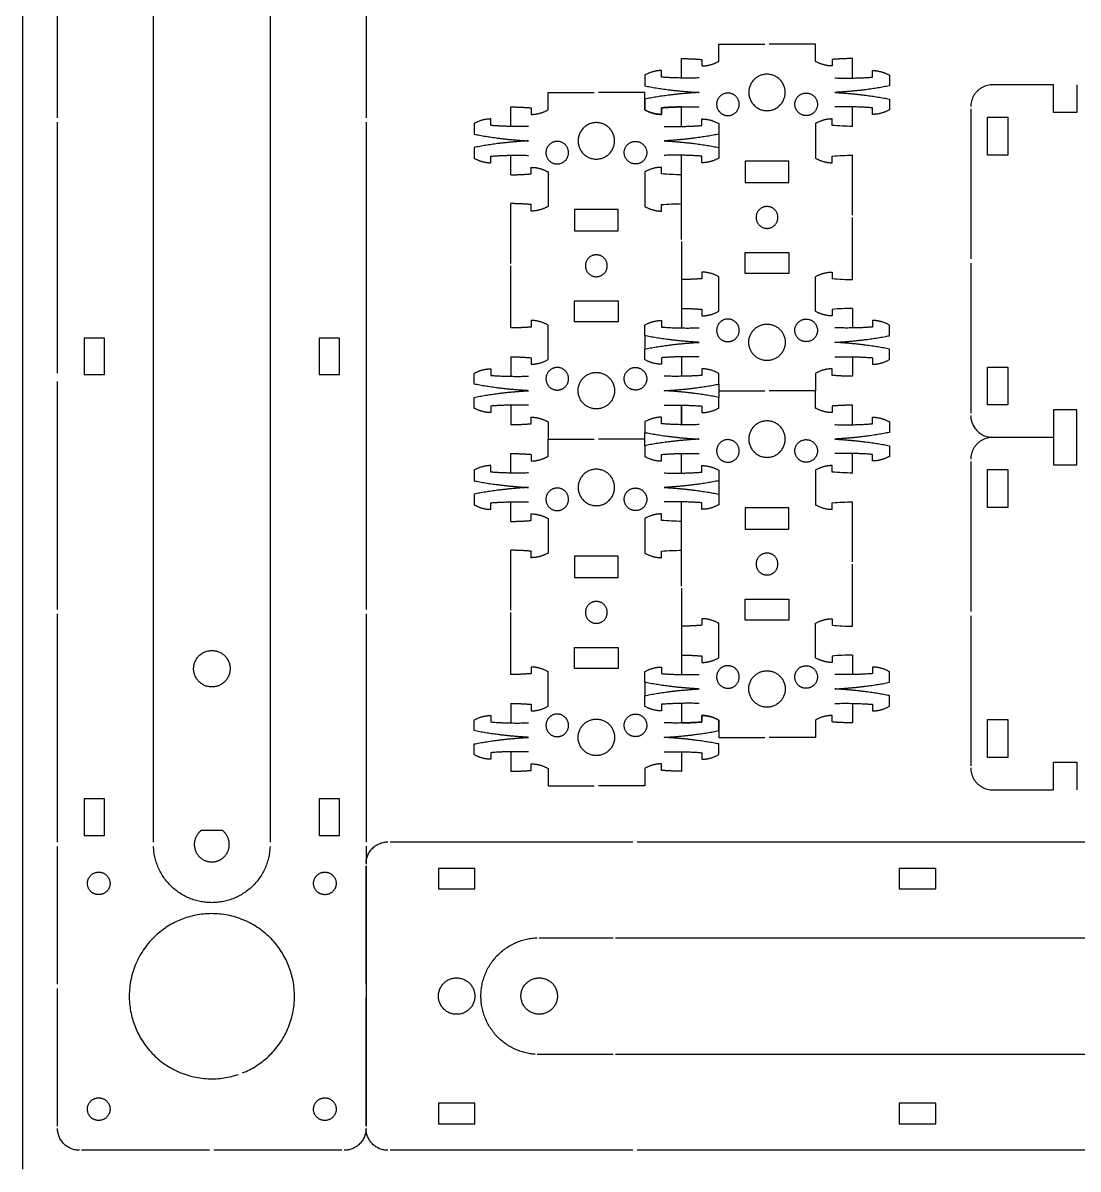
# Model space of a CAD drawing. Header units: millimetres. Extents: x 46 to 341, y 484 to 781.
# Drawn here: x 46.3 to 190.9, y 484.4 to 641.6 of the extents above; entities that cross this region are included whole.
import ezdxf

# ---------------------------------------------------------------- set-up
doc = ezdxf.new("R2010")
doc.units = ezdxf.units.MM
doc.layers.get('0').update_dxf_attribs({"linetype": 'CONTINUOUS'})

msp = doc.modelspace()

# ---------------------------------------------------------------- linework, layer by layer
for p, q in [((46.26, 484.43), (46.26, 780.76)), ((141.65, 636.33), (141.65, 638.7)), ((141.65, 638.7), (147.98, 638.7)), ((154.9, 638.7), (148.58, 638.7)), ((154.9, 636.33), (154.9, 638.7)), ((136.57, 634.04), (136.57, 636.72)), ((139.35, 636.59), (139.35, 635.7)), ((157.2, 636.59), (157.2, 635.7)), ((159.97, 634.04), (159.97, 636.72)), ((118.25, 632.07), (124.58, 632.07)), ((118.25, 629.69), (118.25, 632.07)), ((131.5, 632.07), (125.18, 632.07)), ((131.5, 629.69), (131.5, 632.07)), ((187.57, 629.33), (187.57, 633.12)), ((190.77, 633.12), (190.77, 629.42)), ((113.17, 627.41), (113.17, 630.09)), ((115.95, 629.96), (115.95, 629.06)), ((133.8, 629.96), (133.8, 629.06)), ((136.57, 627.41), (136.57, 630.09)), ((159.97, 627.41), (159.97, 630.09)), ((176.21, 629.82), (176.21, 609.25)), ((190.77, 629.33), (187.57, 629.33)), ((190.77, 629.42), (190.77, 629.33)), ((154.9, 627.8), (154.9, 623.06)), ((157.2, 627.54), (157.2, 628.43)), ((141.65, 626.35), (141.65, 624.52)), ((113.17, 620.77), (113.17, 623.46)), ((136.57, 620.65), (136.57, 623.46)), ((157.2, 622.43), (157.2, 623.33)), ((159.97, 623.46), (159.98, 623.46)), ((159.98, 615.23), (159.98, 623.46)), ((115.95, 620.9), (115.95, 621.8)), ((118.25, 621.17), (118.25, 616.43)), ((131.5, 621.17), (131.5, 616.43)), ((133.8, 620.9), (133.8, 621.8)), ((136.57, 611.91), (136.57, 620.65)), ((113.17, 614.02), (113.17, 616.83)), ((115.95, 615.8), (115.95, 616.7)), ((133.8, 615.8), (133.8, 616.7)), ((136.57, 616.83), (136.58, 616.83)), ((159.98, 606.4), (159.98, 614.93)), ((113.17, 608.6), (113.17, 614.02)), ((136.58, 599.77), (136.58, 611.62)), ((113.17, 599.77), (113.17, 608.3)), ((176.21, 608.65), (176.21, 588.07)), ((139.35, 607.43), (139.35, 606.53)), ((141.65, 602.06), (141.65, 606.8)), ((154.9, 602.06), (154.9, 606.8)), ((157.2, 607.43), (157.2, 606.53)), ((159.97, 606.4), (159.98, 606.4)), ((139.35, 602.33), (139.35, 601.43)), ((157.2, 602.33), (157.2, 601.43)), ((159.97, 602.46), (159.97, 599.77)), ((115.95, 600.8), (115.95, 599.9)), ((118.25, 595.43), (118.25, 600.17)), ((131.5, 598.71), (131.5, 596.88)), ((113.17, 595.82), (113.17, 593.14)), ((136.57, 595.82), (136.57, 593.14)), ((159.97, 595.82), (159.97, 593.14)), ((115.95, 595.69), (115.95, 594.8)), ((157.2, 593.27), (157.2, 594.17)), ((154.9, 593.54), (154.9, 591.17)), ((141.65, 592.08), (141.65, 590.25)), ((141.65, 591.17), (147.98, 591.17)), ((154.9, 591.17), (148.58, 591.17)), ((154.9, 588.79), (154.9, 591.17)), ((113.17, 589.19), (113.17, 586.51)), ((136.57, 589.19), (136.57, 586.51)), ((136.57, 586.51), (136.57, 589.19)), ((157.2, 589.06), (157.2, 588.16)), ((159.97, 586.51), (159.97, 589.19)), ((115.95, 586.64), (115.95, 587.53)), ((118.25, 586.9), (118.25, 584.53)), ((131.5, 583.62), (131.5, 585.45)), ((118.25, 584.53), (124.58, 584.53)), ((118.25, 582.16), (118.25, 584.53)), ((131.5, 584.53), (125.18, 584.53)), ((113.17, 579.87), (113.17, 582.56)), ((115.95, 582.43), (115.95, 581.53)), ((136.57, 579.87), (136.57, 582.56)), ((159.97, 579.87), (159.97, 582.56)), ((154.9, 580.27), (154.9, 575.53)), ((157.2, 580), (157.2, 580.9)), ((176.21, 581.47), (176.21, 560.9)), ((141.65, 578.82), (141.65, 576.98)), ((113.17, 573.24), (113.17, 575.93)), ((136.57, 573.12), (136.57, 575.93)), ((157.2, 574.9), (157.2, 575.8)), ((159.97, 575.93), (159.98, 575.93)), ((159.98, 567.7), (159.98, 575.93)), ((115.95, 573.37), (115.95, 574.27)), ((133.8, 573.37), (133.8, 574.27)), ((118.25, 573.64), (118.25, 568.9)), ((131.5, 573.64), (131.5, 568.9)), ((136.57, 564.38), (136.57, 573.12)), ((113.17, 566.49), (113.17, 569.29)), ((115.95, 568.27), (115.95, 569.16)), ((133.8, 568.27), (133.8, 569.16)), ((136.57, 569.29), (136.58, 569.29)), ((113.17, 561.06), (113.17, 566.49)), ((159.98, 558.87), (159.98, 567.4)), ((136.58, 552.24), (136.58, 564.08)), ((113.17, 552.24), (113.17, 560.77)), ((139.35, 559.9), (139.35, 559)), ((157.2, 559.9), (157.2, 559)), ((176.21, 560.3), (176.21, 539.73)), ((141.65, 554.53), (141.65, 559.27)), ((154.9, 554.53), (154.9, 559.27)), ((159.97, 558.87), (159.98, 558.87)), ((159.97, 554.92), (159.97, 552.24)), ((115.95, 553.27), (115.95, 552.37)), ((139.35, 554.79), (139.35, 553.9)), ((157.2, 554.79), (157.2, 553.9)), ((118.25, 547.89), (118.25, 552.64)), ((131.5, 551.18), (131.5, 549.35)), ((113.17, 548.29), (113.17, 545.61)), ((115.95, 548.16), (115.95, 547.26)), ((136.57, 548.29), (136.57, 545.61)), ((159.97, 548.29), (159.97, 545.61)), ((139.35, 545.74), (139.35, 546.63)), ((141.65, 546), (141.65, 543.63)), ((154.9, 546), (154.9, 543.63)), ((157.2, 545.74), (157.2, 546.63)), ((141.65, 543.63), (147.98, 543.63)), ((154.9, 543.63), (148.58, 543.63)), ((113.17, 541.66), (113.17, 538.97)), ((136.57, 541.66), (136.57, 538.97)), ((115.95, 539.1), (115.95, 540)), ((118.25, 539.37), (118.25, 537)), ((131.5, 539.37), (131.5, 537)), ((133.8, 539.1), (133.8, 540)), ((187.57, 536.43), (187.57, 540.22)), ((187.57, 540.22), (190.77, 540.22)), ((118.25, 537), (124.58, 537)), ((131.5, 537), (125.18, 537)), ((93.3, 509.17), (93.3, 490.3)), ((93.3, 490.3), (93.3, 507.85)), ((117.3, 500.15), (116.78, 500.15)), ((127.19, 500.15), (117.3, 500.15))]:
    msp.add_line(p, q)
for points in [[(178.48, 628.68), (181.28, 628.68), (181.28, 623.48), (178.48, 623.48)], [(151.27, 619.73), (151.27, 620.31), (151.27, 622.63), (145.27, 622.63), (145.27, 620.31), (145.27, 619.73)], [(121.87, 613.68), (121.87, 613.1), (127.87, 613.1), (127.87, 613.68), (127.87, 616), (121.87, 616)], [(151.27, 607.23), (145.27, 607.23), (145.27, 609.55), (145.27, 610.13), (151.27, 610.13), (151.27, 609.55)], [(127.87, 600.6), (121.87, 600.6), (121.87, 602.92), (121.87, 603.5), (127.87, 603.5), (127.87, 602.92)], [(54.65, 598.39), (54.65, 593.39), (57.45, 593.39), (57.45, 598.39)], [(89.65, 598.39), (86.85, 598.39), (86.85, 593.39), (89.65, 593.39)], [(181.28, 589.21), (178.48, 589.21), (178.48, 594.41), (181.28, 594.41)], [(187.57, 580.98), (190.77, 580.98), (190.77, 581.07), (190.77, 584.77), (190.77, 588.47), (190.77, 588.56), (187.57, 588.56), (187.57, 584.77)], [(178.48, 575.13), (178.48, 580.34), (181.28, 580.34), (181.28, 575.13)], [(145.27, 572.78), (145.27, 572.2), (151.27, 572.2), (151.27, 572.78), (151.27, 575.1), (145.27, 575.1)], [(121.87, 566.15), (121.87, 565.57), (127.87, 565.57), (127.87, 566.15), (127.87, 568.47), (121.87, 568.47)], [(151.27, 562.02), (151.27, 559.7), (145.27, 559.7), (145.27, 562.02), (145.27, 562.6), (151.27, 562.6)], [(127.87, 555.39), (127.87, 553.07), (121.87, 553.07), (121.87, 555.39), (121.87, 555.97), (127.87, 555.97)], [(181.28, 546.07), (181.28, 540.86), (178.48, 540.86), (178.48, 546.07)], [(54.65, 535.19), (54.65, 530.19), (57.45, 530.19), (57.45, 535.19)], [(89.65, 530.19), (89.65, 535.19), (86.85, 535.19), (86.85, 530.19)], [(108.22, 525.65), (103.22, 525.65), (103.22, 522.85), (108.22, 522.85)], [(166.41, 522.85), (171.41, 522.85), (171.41, 525.65), (166.41, 525.65)], [(103.22, 493.45), (103.22, 490.65), (108.22, 490.65), (108.22, 493.45)], [(166.41, 490.65), (171.41, 490.65), (171.41, 493.45), (166.41, 493.45)]]:
    msp.add_lwpolyline(points, close=True)
at = {"extrusion": (0, 0, -1)}
for centre, radius, start, end in [((-160.65, 671.89), 44.48, 270.8728, 274.4548), ((-160.73, 577.4), 46.07, 85.6067, 89.0656), ((-137.25, 665.25), 44.48, 270.8728, 274.4548), ((-137.33, 570.76), 46.07, 85.6067, 89.0656), ((-160.65, 624.35), 44.48, 270.8728, 274.4548), ((-160.73, 529.86), 46.07, 85.6067, 89.0656), ((-137.25, 617.72), 44.48, 270.8728, 274.4548), ((-137.33, 523.23), 46.07, 85.6067, 89.0656)]:
    msp.add_arc(centre, radius, start, end, dxfattribs=at)
for centre, radius, start, end in [((160.73, 652.47), 46.07, 265.6067, 269.0656), ((160.65, 557.98), 44.48, 90.8728, 94.4548), ((160.73, 604.93), 46.07, 265.6067, 269.0656), ((160.65, 510.44), 44.48, 90.8728, 94.4548)]:
    msp.add_arc(centre, radius, start, end)
for points in [[(64.15, 529.25), (64.15, 614.88), (64.15, 700.51)], [(80.15, 700.51), (80.15, 614.88), (80.15, 529.25)], [(51, 628.6), (51, 663.07), (51, 697.54)], [(93.3, 697.54), (93.3, 663.07), (93.3, 628.6)], [(136.57, 636.72), (138.01, 636.7), (139.35, 636.59)], [(159.97, 636.72), (158.54, 636.7), (157.2, 636.59)], [(133.8, 635.07), (132.65, 635.07), (131.5, 634.44)], [(133.8, 634.17), (133.8, 634.77), (133.8, 635.07)], [(139.35, 635.7), (140.5, 635.7), (141.65, 636.33)], [(157.2, 635.7), (156.05, 635.7), (154.9, 636.33)], [(162.75, 634.17), (162.75, 634.77), (162.75, 635.07)], [(162.75, 635.07), (163.9, 635.07), (165.05, 634.44)], [(131.5, 634.44), (131.5, 634.02), (131.5, 632.98)], [(138.99, 634.06), (136.23, 633.98), (133.8, 634.17)], [(157.56, 634.06), (160.32, 633.98), (162.75, 634.17)], [(165.05, 634.44), (165.05, 634.02), (165.05, 632.98)], [(131.5, 632.98), (134.88, 632.29), (138.99, 632.07)], [(138.99, 632.07), (134.88, 631.84), (131.5, 631.15)], [(165.05, 632.98), (161.67, 632.29), (157.56, 632.07)], [(157.56, 632.07), (161.67, 631.84), (165.05, 631.15)], [(131.5, 631.15), (131.5, 630.11), (131.5, 629.69)], [(165.05, 631.15), (165.05, 630.11), (165.05, 629.69)], [(113.17, 630.09), (114.61, 630.07), (115.95, 629.96)], [(115.95, 629.06), (117.1, 629.06), (118.25, 629.69)], [(133.8, 629.06), (132.65, 629.06), (131.5, 629.69)], [(131.5, 629.69), (132.65, 629.06), (133.8, 629.06)], [(133.8, 629.96), (136.23, 630.15), (138.99, 630.08)], [(136.57, 630.09), (135.14, 630.07), (133.8, 629.96)], [(133.8, 629.06), (133.8, 629.36), (133.8, 629.96)], [(162.75, 629.96), (160.32, 630.15), (157.56, 630.08)], [(162.75, 629.06), (162.75, 629.36), (162.75, 629.96)], [(165.05, 629.69), (163.9, 629.06), (162.75, 629.06)], [(51, 593.57), (51, 610.78), (51, 628)], [(93.3, 628), (93.3, 594.57), (93.3, 561.15)], [(110.4, 628.43), (109.25, 628.43), (108.1, 627.8)], [(108.1, 627.8), (108.1, 627.39), (108.1, 626.35)], [(110.4, 627.54), (110.4, 628.13), (110.4, 628.43)], [(115.59, 627.42), (112.83, 627.34), (110.4, 627.54)], [(134.16, 627.42), (136.92, 627.34), (139.35, 627.54)], [(139.35, 627.54), (139.35, 628.13), (139.35, 628.43)], [(139.35, 628.43), (140.5, 628.43), (141.65, 627.8)], [(141.65, 627.8), (141.65, 627.39), (141.65, 626.35)], [(157.2, 628.43), (156.05, 628.43), (154.9, 627.8)], [(108.1, 626.35), (111.48, 625.66), (115.59, 625.43)], [(141.65, 626.35), (138.27, 625.66), (134.16, 625.43)], [(115.59, 625.43), (111.48, 625.2), (108.1, 624.52)], [(108.1, 624.52), (108.1, 623.48), (108.1, 623.06)], [(134.16, 625.43), (138.27, 625.2), (141.65, 624.52)], [(141.65, 624.52), (141.65, 623.48), (141.65, 623.06)], [(108.1, 623.06), (109.25, 622.43), (110.4, 622.43)], [(110.4, 623.33), (112.83, 623.52), (115.59, 623.44)], [(110.4, 622.43), (110.4, 622.73), (110.4, 623.33)], [(139.35, 623.33), (136.92, 623.52), (134.16, 623.44)], [(139.35, 622.43), (139.35, 622.73), (139.35, 623.33)], [(141.65, 623.06), (140.5, 622.43), (139.35, 622.43)], [(154.9, 623.06), (156.05, 622.43), (157.2, 622.43)], [(113.17, 620.77), (114.61, 620.8), (115.95, 620.9)], [(115.95, 621.8), (117.1, 621.8), (118.25, 621.17)], [(133.8, 621.8), (132.65, 621.8), (131.5, 621.17)], [(115.95, 616.7), (114.61, 616.8), (113.17, 616.83)], [(118.25, 616.43), (117.1, 615.8), (115.95, 615.8)], [(131.5, 616.43), (132.65, 615.8), (133.8, 615.8)], [(141.65, 606.8), (140.5, 607.43), (139.35, 607.43)], [(154.9, 606.8), (156.05, 607.43), (157.2, 607.43)], [(139.35, 606.53), (138.01, 606.43), (136.57, 606.4)], [(136.57, 602.46), (138.01, 602.43), (139.35, 602.33)], [(139.35, 601.43), (140.5, 601.43), (141.65, 602.06)], [(157.2, 601.43), (156.05, 601.43), (154.9, 602.06)], [(118.25, 600.17), (117.1, 600.8), (115.95, 600.8)], [(131.5, 600.17), (132.65, 600.8), (133.8, 600.8)], [(133.8, 600.8), (133.8, 600.5), (133.8, 599.9)], [(165.05, 600.17), (163.9, 600.8), (162.75, 600.8)], [(162.75, 600.8), (162.75, 600.5), (162.75, 599.9)], [(115.95, 599.9), (114.61, 599.79), (113.17, 599.77)], [(131.5, 598.71), (131.5, 599.75), (131.5, 600.17)], [(133.8, 599.9), (136.23, 599.71), (138.99, 599.79)], [(162.75, 599.9), (160.32, 599.71), (157.56, 599.79)], [(165.05, 598.71), (165.05, 599.75), (165.05, 600.17)], [(138.99, 597.8), (134.88, 598.03), (131.5, 598.71)], [(131.5, 596.88), (134.88, 597.57), (138.99, 597.8)], [(157.56, 597.8), (161.67, 598.03), (165.05, 598.71)], [(165.05, 596.88), (161.67, 597.57), (157.56, 597.8)], [(113.17, 595.82), (114.61, 595.8), (115.95, 595.69)], [(131.5, 595.43), (131.5, 595.84), (131.5, 596.88)], [(138.99, 595.81), (136.23, 595.89), (133.8, 595.69)], [(157.56, 595.81), (160.32, 595.89), (162.75, 595.69)], [(165.05, 595.43), (165.05, 595.84), (165.05, 596.88)], [(108.1, 593.54), (109.25, 594.17), (110.4, 594.17)], [(110.4, 594.17), (110.4, 593.87), (110.4, 593.27)], [(115.95, 594.8), (117.1, 594.8), (118.25, 595.43)], [(133.8, 594.8), (132.65, 594.8), (131.5, 595.43)], [(133.8, 595.69), (133.8, 595.1), (133.8, 594.8)], [(139.35, 594.17), (139.35, 593.87), (139.35, 593.27)], [(141.65, 593.54), (140.5, 594.17), (139.35, 594.17)], [(157.2, 594.17), (156.05, 594.17), (154.9, 593.54)], [(162.75, 595.69), (162.75, 595.1), (162.75, 594.8)], [(162.75, 594.8), (163.9, 594.8), (165.05, 595.43)], [(108.1, 592.08), (108.1, 593.12), (108.1, 593.54)], [(110.4, 593.27), (112.83, 593.08), (115.59, 593.16)], [(139.35, 593.27), (136.92, 593.08), (134.16, 593.16)], [(141.65, 592.08), (141.65, 593.12), (141.65, 593.54)], [(159.97, 593.14), (158.54, 593.16), (157.2, 593.27)], [(51, 561.15), (51, 576.8), (51, 592.45)], [(115.59, 591.17), (111.48, 591.39), (108.1, 592.08)], [(108.1, 590.25), (111.48, 590.94), (115.59, 591.17)], [(134.16, 591.17), (138.27, 591.39), (141.65, 592.08)], [(141.65, 590.25), (138.27, 590.94), (134.16, 591.17)], [(108.1, 588.79), (108.1, 589.21), (108.1, 590.25)], [(141.65, 588.79), (141.65, 589.21), (141.65, 590.25)], [(110.4, 588.16), (109.25, 588.16), (108.1, 588.79)], [(115.59, 589.18), (112.83, 589.25), (110.4, 589.06)], [(110.4, 589.06), (110.4, 588.46), (110.4, 588.16)], [(134.16, 589.18), (136.92, 589.25), (139.35, 589.06)], [(139.35, 589.06), (139.35, 588.46), (139.35, 588.16)], [(139.35, 588.16), (140.5, 588.16), (141.65, 588.79)], [(157.2, 588.16), (156.05, 588.16), (154.9, 588.79)], [(159.97, 589.19), (158.54, 589.17), (157.2, 589.06)], [(113.17, 586.51), (114.61, 586.53), (115.95, 586.64)], [(115.95, 587.53), (117.1, 587.53), (118.25, 586.9)], [(133.8, 587.53), (132.65, 587.53), (131.5, 586.9)], [(131.5, 586.9), (131.5, 586.49), (131.5, 585.45)], [(133.8, 586.64), (133.8, 587.23), (133.8, 587.53)], [(138.99, 586.52), (136.23, 586.44), (133.8, 586.64)], [(157.56, 586.52), (160.32, 586.44), (162.75, 586.64)], [(162.75, 586.64), (162.75, 587.23), (162.75, 587.53)], [(162.75, 587.53), (163.9, 587.53), (165.05, 586.9)], [(165.05, 586.9), (165.05, 586.49), (165.05, 585.45)], [(131.5, 585.45), (134.88, 584.76), (138.99, 584.53)], [(165.05, 585.45), (161.67, 584.76), (157.56, 584.53)], [(138.99, 584.53), (134.88, 584.3), (131.5, 583.62)], [(131.5, 583.62), (131.5, 582.58), (131.5, 582.16)], [(157.56, 584.53), (161.67, 584.3), (165.05, 583.62)], [(165.05, 583.62), (165.05, 582.58), (165.05, 582.16)], [(113.17, 582.56), (114.61, 582.54), (115.95, 582.43)], [(115.95, 581.53), (117.1, 581.53), (118.25, 582.16)], [(131.5, 582.16), (132.65, 581.53), (133.8, 581.53)], [(133.8, 582.43), (136.23, 582.62), (138.99, 582.54)], [(133.8, 581.53), (133.8, 581.83), (133.8, 582.43)], [(162.75, 582.43), (160.32, 582.62), (157.56, 582.54)], [(162.75, 581.53), (162.75, 581.83), (162.75, 582.43)], [(165.05, 582.16), (163.9, 581.53), (162.75, 581.53)], [(110.4, 580.9), (109.25, 580.9), (108.1, 580.27)], [(108.1, 580.27), (108.1, 579.86), (108.1, 578.82)], [(110.4, 580), (110.4, 580.6), (110.4, 580.9)], [(115.59, 579.89), (112.83, 579.81), (110.4, 580)], [(134.16, 579.89), (136.92, 579.81), (139.35, 580)], [(139.35, 580.9), (140.5, 580.9), (141.65, 580.27)], [(139.35, 580), (139.35, 580.6), (139.35, 580.9)], [(141.65, 580.27), (141.65, 579.86), (141.65, 578.82)], [(157.2, 580.9), (156.05, 580.9), (154.9, 580.27)], [(108.1, 578.82), (111.48, 578.13), (115.59, 577.9)], [(141.65, 578.82), (138.27, 578.13), (134.16, 577.9)], [(115.59, 577.9), (111.48, 577.67), (108.1, 576.98)], [(108.1, 576.98), (108.1, 575.94), (108.1, 575.53)], [(134.16, 577.9), (138.27, 577.67), (141.65, 576.98)], [(141.65, 576.98), (141.65, 575.94), (141.65, 575.53)], [(108.1, 575.53), (109.25, 574.9), (110.4, 574.9)], [(110.4, 575.8), (112.83, 575.99), (115.59, 575.91)], [(110.4, 574.9), (110.4, 575.2), (110.4, 575.8)], [(139.35, 575.8), (136.92, 575.99), (134.16, 575.91)], [(139.35, 574.9), (139.35, 575.2), (139.35, 575.8)], [(141.65, 575.53), (140.5, 574.9), (139.35, 574.9)], [(154.9, 575.53), (156.05, 574.9), (157.2, 574.9)], [(115.95, 574.27), (117.1, 574.27), (118.25, 573.64)], [(133.8, 574.27), (132.65, 574.27), (131.5, 573.64)], [(113.17, 573.24), (114.61, 573.26), (115.95, 573.37)], [(115.95, 569.16), (114.61, 569.27), (113.17, 569.29)], [(118.25, 568.9), (117.1, 568.27), (115.95, 568.27)], [(131.5, 568.9), (132.65, 568.27), (133.8, 568.27)], [(51, 529.25), (51, 544.9), (51, 560.55)], [(93.3, 560.55), (93.3, 544.9), (93.3, 529.25)], [(141.65, 559.27), (140.5, 559.9), (139.35, 559.9)], [(154.9, 559.27), (156.05, 559.9), (157.2, 559.9)], [(139.35, 559), (138.01, 558.89), (136.57, 558.87)], [(136.57, 554.92), (138.01, 554.9), (139.35, 554.79)], [(118.25, 552.64), (117.1, 553.27), (115.95, 553.27)], [(131.5, 552.64), (132.65, 553.27), (133.8, 553.27)], [(133.8, 553.27), (133.8, 552.97), (133.8, 552.37)], [(139.35, 553.9), (140.5, 553.9), (141.65, 554.53)], [(157.2, 553.9), (156.05, 553.9), (154.9, 554.53)], [(165.05, 552.64), (163.9, 553.27), (162.75, 553.27)], [(162.75, 553.27), (162.75, 552.97), (162.75, 552.37)], [(115.95, 552.37), (114.61, 552.26), (113.17, 552.24)], [(131.5, 551.18), (131.5, 552.22), (131.5, 552.64)], [(133.8, 552.37), (136.23, 552.18), (138.99, 552.26)], [(162.75, 552.37), (160.32, 552.18), (157.56, 552.26)], [(165.05, 551.18), (165.05, 552.22), (165.05, 552.64)], [(138.99, 550.27), (134.88, 550.49), (131.5, 551.18)], [(131.5, 549.35), (134.88, 550.04), (138.99, 550.27)], [(157.56, 550.27), (161.67, 550.49), (165.05, 551.18)], [(165.05, 549.35), (161.67, 550.04), (157.56, 550.27)], [(131.5, 547.89), (131.5, 548.31), (131.5, 549.35)], [(165.05, 547.89), (165.05, 548.31), (165.05, 549.35)], [(113.17, 548.29), (114.61, 548.27), (115.95, 548.16)], [(115.95, 547.26), (117.1, 547.26), (118.25, 547.89)], [(133.8, 547.26), (132.65, 547.26), (131.5, 547.89)], [(138.99, 548.28), (136.23, 548.35), (133.8, 548.16)], [(133.8, 548.16), (133.8, 547.56), (133.8, 547.26)], [(157.56, 548.28), (160.32, 548.35), (162.75, 548.16)], [(162.75, 548.16), (162.75, 547.56), (162.75, 547.26)], [(162.75, 547.26), (163.9, 547.26), (165.05, 547.89)], [(108.1, 546), (109.25, 546.63), (110.4, 546.63)], [(108.1, 544.55), (108.1, 545.59), (108.1, 546)], [(110.4, 546.63), (110.4, 546.33), (110.4, 545.74)], [(110.4, 545.74), (112.83, 545.54), (115.59, 545.62)], [(139.35, 545.74), (136.92, 545.54), (134.16, 545.62)], [(136.57, 545.61), (138.01, 545.63), (139.35, 545.74)], [(139.35, 546.63), (140.5, 546.63), (141.65, 546)], [(139.35, 546.63), (139.35, 546.33), (139.35, 545.74)], [(141.65, 546), (140.5, 546.63), (139.35, 546.63)], [(141.65, 544.55), (141.65, 545.59), (141.65, 546)], [(157.2, 546.63), (156.05, 546.63), (154.9, 546)], [(159.97, 545.61), (158.54, 545.63), (157.2, 545.74)], [(115.59, 543.63), (111.48, 543.86), (108.1, 544.55)], [(134.16, 543.63), (138.27, 543.86), (141.65, 544.55)], [(108.1, 542.72), (111.48, 543.4), (115.59, 543.63)], [(108.1, 541.26), (108.1, 541.68), (108.1, 542.72)], [(141.65, 542.72), (138.27, 543.4), (134.16, 543.63)], [(141.65, 541.26), (141.65, 541.68), (141.65, 542.72)], [(110.4, 540.63), (109.25, 540.63), (108.1, 541.26)], [(115.59, 541.64), (112.83, 541.72), (110.4, 541.53)], [(110.4, 541.53), (110.4, 540.93), (110.4, 540.63)], [(134.16, 541.64), (136.92, 541.72), (139.35, 541.53)], [(139.35, 541.53), (139.35, 540.93), (139.35, 540.63)], [(139.35, 540.63), (140.5, 540.63), (141.65, 541.26)], [(115.95, 540), (117.1, 540), (118.25, 539.37)], [(133.8, 540), (132.65, 540), (131.5, 539.37)], [(113.17, 538.97), (114.61, 539), (115.95, 539.1)], [(136.57, 538.97), (135.14, 539), (133.8, 539.1)], [(73.62, 530.85), (72.15, 530.85), (70.68, 530.85)], [(51, 509.77), (51, 519.21), (51, 528.65)], [(93.3, 528.7), (93.3, 527.48), (93.3, 526.25)], [(96.6, 529.3), (113.23, 529.3), (129.86, 529.3)], [(130.46, 529.3), (164.93, 529.3), (199.4, 529.3)], [(93.3, 509.77), (93.3, 517.89), (93.3, 526)], [(93.3, 525.95), (93.3, 517.2), (93.3, 508.45)], [(117.04, 516.15), (122.11, 516.15), (127.19, 516.15)], [(127.49, 516.15), (213.12, 516.15), (298.75, 516.15)], [(51, 490.3), (51, 499.73), (51, 509.17)], [(298.75, 500.15), (213.12, 500.15), (127.49, 500.15)], [(71.85, 487), (63.08, 487), (54.3, 487)], [(90, 487), (81.23, 487), (72.45, 487)], [(129.86, 487), (113.23, 487), (96.6, 487)], [(199.4, 487), (164.93, 487), (130.46, 487)]]:
    msp.add_open_spline(points, degree=2)
for points, weights, knots in [([(148.27, 629.57), (145.77, 629.57), (145.77, 632.07), (145.77, 634.57), (148.27, 634.57), (150.77, 634.57), (150.77, 632.07), (150.77, 629.57), (148.27, 629.57)], [1, 0.707106781187, 1, 0.707106781187, 1, 0.707106781187, 1, 0.707106781187, 1], [50.265482, 50.265482, 50.265482, 54.192473, 54.192473, 58.119464, 58.119464, 62.046455, 62.046455, 65.973446, 65.973446, 65.973446]), ([(143.7, 631.77), (145.04, 630.98), (144.24, 629.65), (143.45, 628.32), (142.12, 629.11), (140.79, 629.9), (141.58, 631.23), (142.37, 632.57), (143.7, 631.77)], [1, 0.707106781187, 1, 0.707106781187, 1, 0.707106781187, 1, 0.707106781187, 1], [0, 0, 0, 2.435763, 2.435763, 4.871526, 4.871526, 7.307288, 7.307288, 9.743051, 9.743051, 9.743051]), ([(152.85, 631.77), (151.51, 630.98), (152.31, 629.65), (153.1, 628.32), (154.43, 629.11), (155.76, 629.9), (154.97, 631.23), (154.18, 632.57), (152.85, 631.77)], [1, 0.707106781187, 1, 0.707106781187, 1, 0.707106781187, 1, 0.707106781187, 1], [0, 0, 0, 2.435763, 2.435763, 4.871526, 4.871526, 7.307288, 7.307288, 9.743051, 9.743051, 9.743051]), ([(187.57, 633.12), (182.89, 633.12), (179.21, 633.12), (176.21, 633.12), (176.21, 630.12)], [1, 1, 1, 0.707106781187, 1], [13.57915, 13.57915, 13.57915, 23.939282, 23.939282, 28.651671, 28.651671, 28.651671]), ([(124.87, 622.93), (122.37, 622.93), (122.37, 625.43), (122.37, 627.93), (124.87, 627.93), (127.37, 627.93), (127.37, 625.43), (127.37, 622.93), (124.87, 622.93)], [1, 0.707106781187, 1, 0.707106781187, 1, 0.707106781187, 1, 0.707106781187, 1], [50.265482, 50.265482, 50.265482, 54.192473, 54.192473, 58.119464, 58.119464, 62.046455, 62.046455, 65.973446, 65.973446, 65.973446]), ([(120.3, 625.14), (121.64, 624.35), (120.84, 623.02), (120.05, 621.68), (118.72, 622.48), (117.39, 623.27), (118.18, 624.6), (118.97, 625.93), (120.3, 625.14)], [1, 0.707106781187, 1, 0.707106781187, 1, 0.707106781187, 1, 0.707106781187, 1], [0, 0, 0, 2.435763, 2.435763, 4.871526, 4.871526, 7.307288, 7.307288, 9.743051, 9.743051, 9.743051]), ([(129.45, 625.14), (128.11, 624.35), (128.91, 623.02), (129.7, 621.68), (131.03, 622.48), (132.36, 623.27), (131.57, 624.6), (130.78, 625.93), (129.45, 625.14)], [1, 0.707106781187, 1, 0.707106781187, 1, 0.707106781187, 1, 0.707106781187, 1], [0, 0, 0, 2.435763, 2.435763, 4.871526, 4.871526, 7.307288, 7.307288, 9.743051, 9.743051, 9.743051]), ([(146.77, 614.93), (146.77, 616.43), (148.27, 616.43), (149.77, 616.43), (149.77, 614.93), (149.77, 613.43), (148.27, 613.43), (146.77, 613.43), (146.77, 614.93)], [1, 0.707106781187, 1, 0.707106781187, 1, 0.707106781187, 1, 0.707106781187, 1], [0, 0, 0, 2.356194, 2.356194, 4.712389, 4.712389, 7.068583, 7.068583, 9.424778, 9.424778, 9.424778]), ([(123.37, 608.3), (123.37, 609.8), (124.87, 609.8), (126.37, 609.8), (126.37, 608.3), (126.37, 606.8), (124.87, 606.8), (123.37, 606.8), (123.37, 608.3)], [1, 0.707106781187, 1, 0.707106781187, 1, 0.707106781187, 1, 0.707106781187, 1], [0, 0, 0, 2.356194, 2.356194, 4.712389, 4.712389, 7.068583, 7.068583, 9.424778, 9.424778, 9.424778]), ([(142.05, 600.73), (143.33, 601.59), (144.2, 600.31), (145.07, 599.02), (143.78, 598.16), (142.5, 597.29), (141.63, 598.57), (140.76, 599.86), (142.05, 600.73)], [1, 0.707106781187, 1, 0.707106781187, 1, 0.707106781187, 1, 0.707106781187, 1], [0, 0, 0, 2.435386, 2.435386, 4.870772, 4.870772, 7.306159, 7.306159, 9.741545, 9.741545, 9.741545]), ([(154.5, 600.73), (153.22, 601.59), (152.35, 600.31), (151.48, 599.02), (152.77, 598.16), (154.05, 597.29), (154.92, 598.57), (155.79, 599.86), (154.5, 600.73)], [1, 0.707106781187, 1, 0.707106781187, 1, 0.707106781187, 1, 0.707106781187, 1], [0, 0, 0, 2.435386, 2.435386, 4.870772, 4.870772, 7.306159, 7.306159, 9.741545, 9.741545, 9.741545]), ([(148.27, 600.3), (145.77, 600.3), (145.77, 597.8), (145.77, 595.3), (148.27, 595.3), (150.77, 595.3), (150.77, 597.8), (150.77, 600.3), (148.27, 600.3)], [1, 0.707106781187, 1, 0.707106781187, 1, 0.707106781187, 1, 0.707106781187, 1], [50.265482, 50.265482, 50.265482, 54.192473, 54.192473, 58.119464, 58.119464, 62.046455, 62.046455, 65.973446, 65.973446, 65.973446]), ([(118.65, 594.09), (119.93, 594.96), (120.8, 593.68), (121.67, 592.39), (120.38, 591.52), (119.1, 590.66), (118.23, 591.94), (117.36, 593.23), (118.65, 594.09)], [1, 0.707106781187, 1, 0.707106781187, 1, 0.707106781187, 1, 0.707106781187, 1], [0, 0, 0, 2.435386, 2.435386, 4.870772, 4.870772, 7.306159, 7.306159, 9.741545, 9.741545, 9.741545]), ([(131.1, 594.09), (129.82, 594.96), (128.95, 593.68), (128.08, 592.39), (129.37, 591.52), (130.65, 590.66), (131.52, 591.94), (132.39, 593.23), (131.1, 594.09)], [1, 0.707106781187, 1, 0.707106781187, 1, 0.707106781187, 1, 0.707106781187, 1], [0, 0, 0, 2.435386, 2.435386, 4.870772, 4.870772, 7.306159, 7.306159, 9.741545, 9.741545, 9.741545]), ([(124.87, 593.67), (122.37, 593.67), (122.37, 591.17), (122.37, 588.67), (124.87, 588.67), (127.37, 588.67), (127.37, 591.17), (127.37, 593.67), (124.87, 593.67)], [1, 0.707106781187, 1, 0.707106781187, 1, 0.707106781187, 1, 0.707106781187, 1], [50.265482, 50.265482, 50.265482, 54.192473, 54.192473, 58.119464, 58.119464, 62.046455, 62.046455, 65.973446, 65.973446, 65.973446]), ([(148.27, 582.03), (145.77, 582.03), (145.77, 584.53), (145.77, 587.03), (148.27, 587.03), (150.77, 587.03), (150.77, 584.53), (150.77, 582.03), (148.27, 582.03)], [1, 0.707106781187, 1, 0.707106781187, 1, 0.707106781187, 1, 0.707106781187, 1], [50.265482, 50.265482, 50.265482, 54.192473, 54.192473, 58.119464, 58.119464, 62.046455, 62.046455, 65.973446, 65.973446, 65.973446]), ([(187.57, 584.77), (182.89, 584.77), (179.21, 584.77), (176.21, 584.77), (176.21, 581.77)], [1, 1, 1, 0.707106781187, 1], [0, 0, 0, 10.360132, 10.360132, 15.072521, 15.072521, 15.072521]), ([(143.7, 584.24), (145.04, 583.45), (144.24, 582.12), (143.45, 580.78), (142.12, 581.58), (140.79, 582.37), (141.58, 583.7), (142.37, 585.03), (143.7, 584.24)], [1, 0.707106781187, 1, 0.707106781187, 1, 0.707106781187, 1, 0.707106781187, 1], [0, 0, 0, 2.435763, 2.435763, 4.871526, 4.871526, 7.307288, 7.307288, 9.743051, 9.743051, 9.743051]), ([(152.85, 584.24), (151.51, 583.45), (152.31, 582.12), (153.1, 580.78), (154.43, 581.58), (155.76, 582.37), (154.97, 583.7), (154.18, 585.03), (152.85, 584.24)], [1, 0.707106781187, 1, 0.707106781187, 1, 0.707106781187, 1, 0.707106781187, 1], [0, 0, 0, 2.435763, 2.435763, 4.871526, 4.871526, 7.307288, 7.307288, 9.743051, 9.743051, 9.743051]), ([(124.87, 575.4), (122.37, 575.4), (122.37, 577.9), (122.37, 580.4), (124.87, 580.4), (127.37, 580.4), (127.37, 577.9), (127.37, 575.4), (124.87, 575.4)], [1, 0.707106781187, 1, 0.707106781187, 1, 0.707106781187, 1, 0.707106781187, 1], [50.265482, 50.265482, 50.265482, 54.192473, 54.192473, 58.119464, 58.119464, 62.046455, 62.046455, 65.973446, 65.973446, 65.973446]), ([(120.3, 577.61), (121.64, 576.82), (120.84, 575.48), (120.05, 574.15), (118.72, 574.94), (117.39, 575.74), (118.18, 577.07), (118.97, 578.4), (120.3, 577.61)], [1, 0.707106781187, 1, 0.707106781187, 1, 0.707106781187, 1, 0.707106781187, 1], [0, 0, 0, 2.435763, 2.435763, 4.871526, 4.871526, 7.307288, 7.307288, 9.743051, 9.743051, 9.743051]), ([(129.45, 577.61), (128.11, 576.82), (128.91, 575.48), (129.7, 574.15), (131.03, 574.94), (132.36, 575.74), (131.57, 577.07), (130.78, 578.4), (129.45, 577.61)], [1, 0.707106781187, 1, 0.707106781187, 1, 0.707106781187, 1, 0.707106781187, 1], [0, 0, 0, 2.435763, 2.435763, 4.871526, 4.871526, 7.307288, 7.307288, 9.743051, 9.743051, 9.743051]), ([(146.77, 567.4), (146.77, 568.9), (148.27, 568.9), (149.77, 568.9), (149.77, 567.4), (149.77, 565.9), (148.27, 565.9), (146.77, 565.9), (146.77, 567.4)], [1, 0.707106781187, 1, 0.707106781187, 1, 0.707106781187, 1, 0.707106781187, 1], [0, 0, 0, 2.356194, 2.356194, 4.712389, 4.712389, 7.068583, 7.068583, 9.424778, 9.424778, 9.424778]), ([(123.37, 560.77), (123.37, 562.27), (124.87, 562.27), (126.37, 562.27), (126.37, 560.77), (126.37, 559.27), (124.87, 559.27), (123.37, 559.27), (123.37, 560.77)], [1, 0.707106781187, 1, 0.707106781187, 1, 0.707106781187, 1, 0.707106781187, 1], [0, 0, 0, 2.356194, 2.356194, 4.712389, 4.712389, 7.068583, 7.068583, 9.424778, 9.424778, 9.424778]), ([(74.66, 553.04), (74.66, 555.54), (72.16, 555.54), (69.66, 555.54), (69.66, 553.04), (69.66, 550.54), (72.16, 550.54), (74.66, 550.54), (74.66, 553.04)], [1, 0.707106781187, 1, 0.707106781187, 1, 0.707106781187, 1, 0.707106781187, 1], [0, 0, 0, 3.926991, 3.926991, 7.853982, 7.853982, 11.780972, 11.780972, 15.707963, 15.707963, 15.707963]), ([(142.05, 553.19), (143.33, 554.06), (144.2, 552.78), (145.07, 551.49), (143.78, 550.62), (142.5, 549.76), (141.63, 551.04), (140.76, 552.33), (142.05, 553.19)], [1, 0.707106781187, 1, 0.707106781187, 1, 0.707106781187, 1, 0.707106781187, 1], [0, 0, 0, 2.435386, 2.435386, 4.870772, 4.870772, 7.306159, 7.306159, 9.741545, 9.741545, 9.741545]), ([(154.5, 553.19), (153.22, 554.06), (152.35, 552.78), (151.48, 551.49), (152.77, 550.62), (154.05, 549.76), (154.92, 551.04), (155.79, 552.33), (154.5, 553.19)], [1, 0.707106781187, 1, 0.707106781187, 1, 0.707106781187, 1, 0.707106781187, 1], [0, 0, 0, 2.435386, 2.435386, 4.870772, 4.870772, 7.306159, 7.306159, 9.741545, 9.741545, 9.741545]), ([(148.27, 552.77), (145.77, 552.77), (145.77, 550.27), (145.77, 547.77), (148.27, 547.77), (150.77, 547.77), (150.77, 550.27), (150.77, 552.77), (148.27, 552.77)], [1, 0.707106781187, 1, 0.707106781187, 1, 0.707106781187, 1, 0.707106781187, 1], [50.265482, 50.265482, 50.265482, 54.192473, 54.192473, 58.119464, 58.119464, 62.046455, 62.046455, 65.973446, 65.973446, 65.973446]), ([(118.65, 546.56), (119.93, 547.43), (120.8, 546.14), (121.67, 544.86), (120.38, 543.99), (119.1, 543.12), (118.23, 544.41), (117.36, 545.69), (118.65, 546.56)], [1, 0.707106781187, 1, 0.707106781187, 1, 0.707106781187, 1, 0.707106781187, 1], [0, 0, 0, 2.435386, 2.435386, 4.870772, 4.870772, 7.306159, 7.306159, 9.741545, 9.741545, 9.741545]), ([(124.87, 546.13), (122.37, 546.13), (122.37, 543.63), (122.37, 541.13), (124.87, 541.13), (127.37, 541.13), (127.37, 543.63), (127.37, 546.13), (124.87, 546.13)], [1, 0.707106781187, 1, 0.707106781187, 1, 0.707106781187, 1, 0.707106781187, 1], [50.265482, 50.265482, 50.265482, 54.192473, 54.192473, 58.119464, 58.119464, 62.046455, 62.046455, 65.973446, 65.973446, 65.973446]), ([(131.1, 546.56), (129.82, 547.43), (128.95, 546.14), (128.08, 544.86), (129.37, 543.99), (130.65, 543.12), (131.52, 544.41), (132.39, 545.69), (131.1, 546.56)], [1, 0.707106781187, 1, 0.707106781187, 1, 0.707106781187, 1, 0.707106781187, 1], [0, 0, 0, 2.435386, 2.435386, 4.870772, 4.870772, 7.306159, 7.306159, 9.741545, 9.741545, 9.741545]), ([(176.21, 539.43), (176.21, 536.43), (179.21, 536.43), (182.89, 536.43), (187.57, 536.43)], [1, 0.707106781187, 1, 1, 1], [0, 0, 0, 4.712389, 4.712389, 15.072521, 15.072521, 15.072521]), ([(70.68, 530.85), (69.32, 529.8), (69.88, 528.17), (70.43, 526.55), (72.15, 526.55), (73.87, 526.55), (74.42, 528.17), (74.98, 529.8), (73.62, 530.85)], [1, 0.813249227542, 1, 0.813249227542, 1, 0.813249227542, 1, 0.813249227542, 1], [15.386364, 15.386364, 15.386364, 18.490644, 18.490644, 21.594923, 21.594923, 24.699203, 24.699203, 27.803483, 27.803483, 27.803483]), ([(80.14, 528.65), (79.86, 520.96), (72.15, 520.96), (64.44, 520.96), (64.16, 528.65)], [0.98497302359, 0.714823582475, 1, 0.714823587436, 0.984973014192], [207.698267, 207.698267, 207.698267, 219.933553, 219.933553, 232.16884, 232.16884, 232.16884]), ([(58.18, 523.35), (58.43, 524.87), (56.91, 525.13), (55.38, 525.39), (55.12, 523.86), (54.87, 522.33), (56.39, 522.08), (57.92, 521.82), (58.18, 523.35)], [1, 0.707106781187, 1, 0.707106781187, 1, 0.707106781187, 1, 0.707106781187, 1], [0, 0, 0, 2.43391, 2.43391, 4.867819, 4.867819, 7.301729, 7.301729, 9.735639, 9.735639, 9.735639]), ([(86.36, 524.47), (85.5, 523.18), (86.78, 522.32), (88.07, 521.45), (88.94, 522.74), (89.8, 524.02), (88.52, 524.89), (87.23, 525.76), (86.36, 524.47)], [1, 0.707106781187, 1, 0.707106781187, 1, 0.707106781187, 1, 0.707106781187, 1], [0, 0, 0, 2.435386, 2.435386, 4.870772, 4.870772, 7.306159, 7.306159, 9.741545, 9.741545, 9.741545]), ([(76.38, 497.62), (86.75, 501.78), (82.73, 512.2), (78.7, 522.63), (68.22, 518.75), (57.74, 514.86), (61.49, 504.33), (65.23, 493.8), (75.81, 497.41)], [1, 0.711773657871, 1, 0.711773657871, 1, 0.711773657871, 1, 0.711773657871, 1], [0.3, 0.3, 0.3, 17.940834, 17.940834, 35.581669, 35.581669, 53.222503, 53.222503, 70.863338, 70.863338, 70.863338]), ([(116.48, 500.17), (109.05, 500.69), (109.05, 508.15), (109.05, 515.86), (116.74, 516.14)], [0.9727726981, 0.721419884774, 1, 0.714823587431, 0.984973014192], [415.348459, 415.348459, 415.348459, 427.300736, 427.300736, 439.536023, 439.536023, 439.536023]), ([(105.84, 505.65), (108.34, 505.78), (108.21, 508.28), (108.08, 510.77), (105.59, 510.64), (103.09, 510.51), (103.22, 508.02), (103.35, 505.52), (105.84, 505.65)], [1, 0.707106781187, 1, 0.707106781187, 1, 0.707106781187, 1, 0.707106781187, 1], [0, 0, 0, 3.922035, 3.922035, 7.844069, 7.844069, 11.766104, 11.766104, 15.688139, 15.688139, 15.688139]), ([(117.17, 505.66), (119.66, 505.78), (119.53, 508.28), (119.4, 510.77), (116.91, 510.64), (114.41, 510.52), (114.54, 508.02), (114.67, 505.53), (117.17, 505.66)], [1, 0.707106781187, 1, 0.707106781187, 1, 0.707106781187, 1, 0.707106781187, 1], [0, 0, 0, 3.922035, 3.922035, 7.844069, 7.844069, 11.766104, 11.766104, 15.688139, 15.688139, 15.688139]), ([(55.32, 491.85), (56.11, 490.52), (57.44, 491.31), (58.78, 492.1), (57.98, 493.44), (57.19, 494.77), (55.86, 493.98), (54.52, 493.19), (55.32, 491.85)], [1, 0.707106781187, 1, 0.707106781187, 1, 0.707106781187, 1, 0.707106781187, 1], [0, 0, 0, 2.435763, 2.435763, 4.871526, 4.871526, 7.307288, 7.307288, 9.743051, 9.743051, 9.743051]), ([(86.36, 493.51), (85.5, 492.22), (86.78, 491.36), (88.07, 490.49), (88.94, 491.77), (89.8, 493.06), (88.52, 493.93), (87.23, 494.79), (86.36, 493.51)], [1, 0.707106781187, 1, 0.707106781187, 1, 0.707106781187, 1, 0.707106781187, 1], [0, 0, 0, 2.435386, 2.435386, 4.870772, 4.870772, 7.306159, 7.306159, 9.741545, 9.741545, 9.741545])]:
    msp.add_rational_spline(points, weights, degree=2, knots=knots)
for points, weights in [([(176.21, 587.77), (176.21, 584.77), (179.21, 584.77)], [1, 0.707106781187, 1]), ([(93.3, 526.37), (93.37, 529.3), (96.3, 529.3)], [0.990991185643, 0.711682678008, 1]), ([(54, 487), (51, 487), (51, 490)], [1, 0.707106781187, 1]), ([(93.3, 490), (93.3, 487), (90.3, 487)], [1, 0.707106781187, 1]), ([(96.3, 487), (93.3, 487), (93.3, 490)], [1, 0.707106781187, 1])]:
    msp.add_rational_spline(points, weights, degree=2)
msp.add_open_spline([(190.77, 540.22), (190.77, 540.17), (190.77, 540.13), (190.77, 538.28), (190.77, 536.43)], degree=2, knots=[24.862096, 24.862096, 24.862096, 24.952769, 24.952769, 28.651671, 28.651671, 28.651671])

doc.saveas('drawing.dxf')
